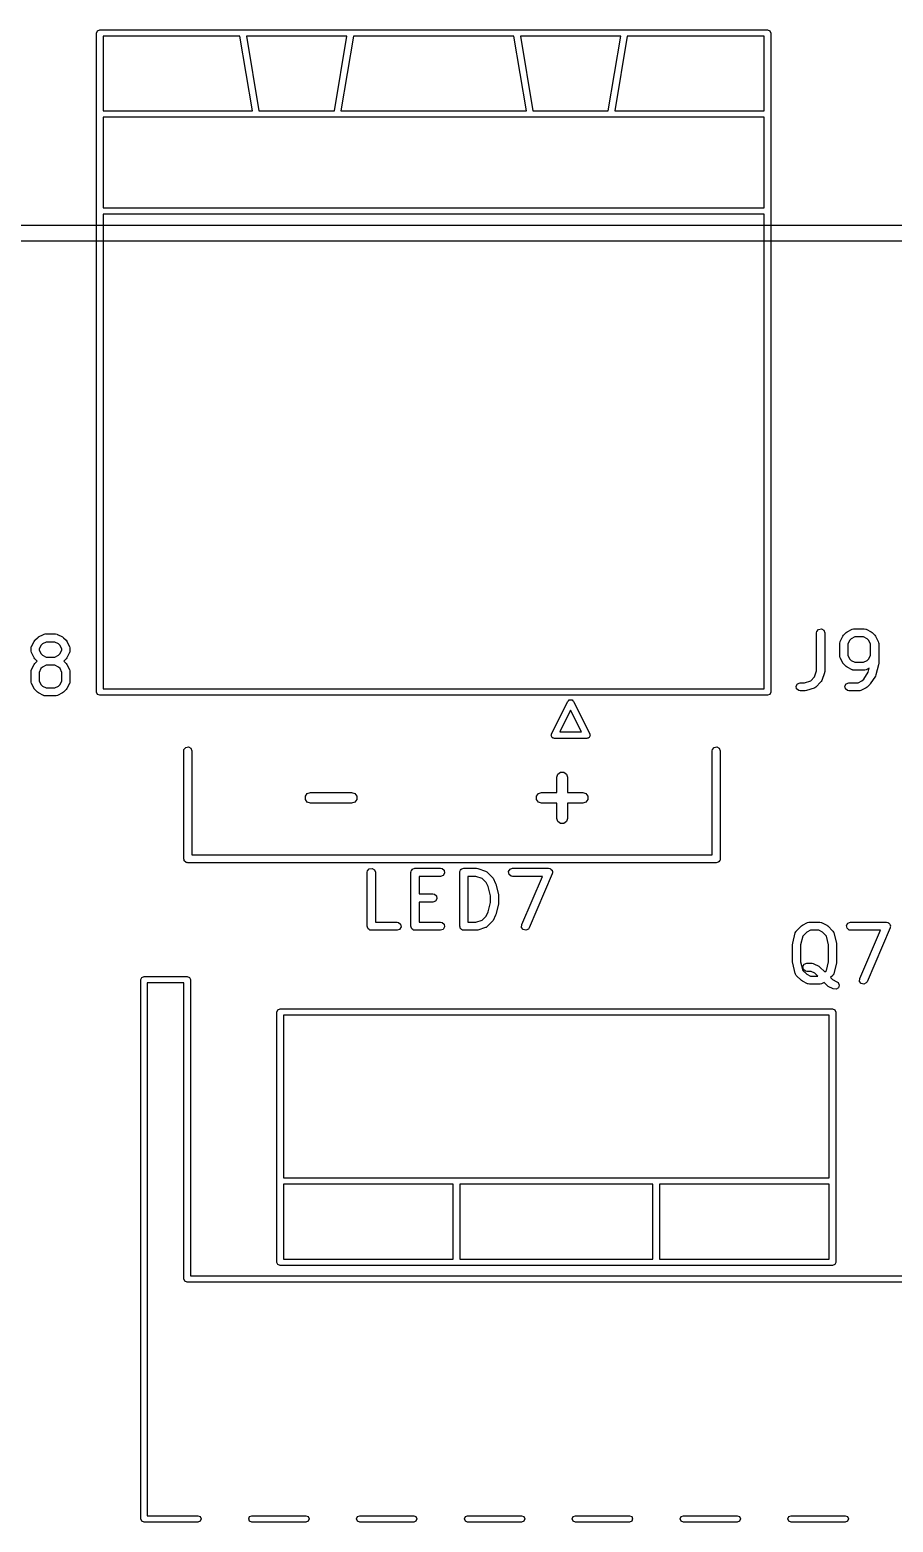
# Model space of a CAD drawing. Extents: x 51 to 223, y -135 to -33.
# Drawn here: x 181.2 to 197.21, y -60.78 to -33.1 of the extents above; entities that cross this region are included whole.
import ezdxf

# ---------------------------------------------------------------- set-up
doc = ezdxf.new("R2010")
doc.units = 0
doc.layers.add('BLACK', color=7, linetype='CONTINUOUS')

msp = doc.modelspace()

# ---------------------------------------------------------------- linework, layer by layer
at = {"layer": 'BLACK', "linetype": 'CONTINUOUS'}
for p, q in [((182.435, -33.165), (182.453, -33.1226)), ((182.435, -45.385), (182.435, -33.165)), ((182.453, -33.1226), (182.495, -33.105)), ((182.495, -33.105), (194.875, -33.105)), ((194.875, -33.105), (194.917, -33.1226)), ((194.917, -33.1226), (194.935, -33.165)), ((194.935, -33.165), (194.935, -45.385)), ((182.555, -33.225), (182.555, -34.605)), ((185.094, -33.225), (182.555, -33.225)), ((185.324, -34.605), (185.094, -33.225)), ((185.216, -33.225), (185.446, -34.605)), ((187.074, -33.225), (185.216, -33.225)), ((186.844, -34.605), (187.074, -33.225)), ((187.196, -33.225), (186.966, -34.605)), ((190.174, -33.225), (187.196, -33.225)), ((190.404, -34.605), (190.174, -33.225)), ((190.296, -33.225), (190.526, -34.605)), ((192.154, -33.225), (190.296, -33.225)), ((191.924, -34.605), (192.154, -33.225)), ((192.276, -33.225), (192.046, -34.605)), ((194.815, -33.225), (192.276, -33.225)), ((194.815, -34.605), (194.815, -33.225)), ((182.555, -34.605), (185.324, -34.605)), ((194.815, -34.725), (182.555, -34.725)), ((182.555, -34.725), (182.555, -36.405)), ((185.446, -34.605), (186.844, -34.605)), ((186.966, -34.605), (190.404, -34.605)), ((190.526, -34.605), (191.924, -34.605)), ((192.046, -34.605), (194.815, -34.605)), ((194.815, -36.405), (194.815, -34.725)), ((182.555, -36.405), (194.815, -36.405)), ((182.555, -36.525), (182.555, -45.325)), ((194.815, -36.525), (182.555, -36.525)), ((194.815, -45.325), (194.815, -36.525)), ((50.925, -36.725), (222.925, -36.725)), ((222.775, -37.025), (51.075, -37.025)), ((195.787, -44.2874), (195.791, -44.2617)), ((195.791, -44.2617), (195.824, -44.2224)), ((195.824, -44.2224), (195.875, -44.2135)), ((195.875, -44.2135), (195.919, -44.2392)), ((195.919, -44.2392), (195.937, -44.2874)), ((196.332, -44.282), (196.351, -44.2691)), ((196.351, -44.2691), (196.352, -44.2679)), ((196.352, -44.2679), (196.447, -44.2203)), ((196.447, -44.2203), (196.472, -44.2129)), ((196.472, -44.2129), (196.476, -44.2139)), ((196.476, -44.2139), (196.481, -44.2124)), ((196.481, -44.2124), (196.671, -44.2124)), ((196.671, -44.2124), (196.697, -44.2169)), ((196.697, -44.2169), (196.7, -44.2198)), ((196.7, -44.2198), (196.705, -44.2203)), ((196.705, -44.2203), (196.8, -44.2679)), ((196.8, -44.2679), (196.818, -44.2813)), ((181.22, -44.5729), (181.225, -44.5472)), ((181.225, -44.5472), (181.228, -44.5438)), ((181.228, -44.5393), (181.276, -44.4441)), ((181.228, -44.5438), (181.228, -44.5393)), ((181.276, -44.4441), (181.289, -44.4261)), ((181.289, -44.4261), (181.29, -44.4246)), ((181.29, -44.4246), (181.337, -44.377)), ((181.337, -44.377), (181.356, -44.3641)), ((181.356, -44.3641), (181.357, -44.3629)), ((181.357, -44.3629), (181.452, -44.3153)), ((181.404, -44.522), (181.37, -44.5906)), ((181.435, -44.4916), (181.404, -44.522)), ((181.503, -44.4574), (181.435, -44.4916)), ((181.452, -44.3153), (181.477, -44.3079)), ((181.477, -44.3079), (181.481, -44.3089)), ((181.481, -44.3089), (181.486, -44.3074)), ((181.486, -44.3074), (181.676, -44.3074)), ((181.658, -44.4574), (181.503, -44.4574)), ((181.727, -44.4916), (181.658, -44.4574)), ((181.676, -44.3074), (181.702, -44.3119)), ((181.702, -44.3119), (181.705, -44.3148)), ((181.705, -44.3148), (181.71, -44.3153)), ((181.71, -44.3153), (181.805, -44.3629)), ((181.757, -44.522), (181.727, -44.4916)), ((181.792, -44.5906), (181.757, -44.522)), ((181.805, -44.3629), (181.823, -44.3763)), ((181.823, -44.3763), (181.824, -44.377)), ((181.824, -44.377), (181.872, -44.4246)), ((181.872, -44.4246), (181.885, -44.443)), ((181.885, -44.443), (181.886, -44.4441)), ((181.886, -44.4441), (181.934, -44.5393)), ((181.934, -44.5393), (181.941, -44.5643)), ((195.787, -44.9895), (195.787, -44.2874)), ((195.937, -44.2874), (195.937, -45.0017)), ((196.215, -44.4779), (196.22, -44.4522)), ((196.215, -44.716), (196.215, -44.4779)), ((196.22, -44.4522), (196.223, -44.4488)), ((196.223, -44.4443), (196.271, -44.3491)), ((196.223, -44.4488), (196.223, -44.4443)), ((196.271, -44.3491), (196.284, -44.3311)), ((196.284, -44.3311), (196.285, -44.3296)), ((196.285, -44.3296), (196.332, -44.282)), ((196.399, -44.427), (196.365, -44.4956)), ((196.365, -44.4956), (196.365, -44.6982)), ((196.43, -44.3966), (196.399, -44.427)), ((196.498, -44.3624), (196.43, -44.3966)), ((196.653, -44.3624), (196.498, -44.3624)), ((196.722, -44.3966), (196.653, -44.3624)), ((196.752, -44.427), (196.722, -44.3966)), ((196.787, -44.4956), (196.752, -44.427)), ((196.787, -44.6982), (196.787, -44.4956)), ((196.818, -44.2813), (196.819, -44.282)), ((196.819, -44.282), (196.867, -44.3296)), ((196.867, -44.3296), (196.88, -44.348)), ((196.88, -44.348), (196.881, -44.3491)), ((196.881, -44.3491), (196.929, -44.4443)), ((196.929, -44.4443), (196.936, -44.4693)), ((196.936, -44.4693), (196.935, -44.4736)), ((196.935, -44.4736), (196.937, -44.4779)), ((196.937, -44.4779), (196.937, -44.8588)), ((181.22, -44.6205), (181.22, -44.5729)), ((181.222, -44.6247), (181.22, -44.6205)), ((181.221, -44.629), (181.222, -44.6247)), ((181.228, -44.654), (181.221, -44.629)), ((181.276, -44.7493), (181.228, -44.654)), ((181.277, -44.7504), (181.276, -44.7493)), ((181.29, -44.7687), (181.277, -44.7504)), ((181.332, -44.811), (181.29, -44.7687)), ((181.29, -44.8532), (181.332, -44.811)), ((181.37, -44.5906), (181.37, -44.6028)), ((181.37, -44.6028), (181.404, -44.6713)), ((181.404, -44.6713), (181.435, -44.7017)), ((181.435, -44.7017), (181.503, -44.736)), ((181.503, -44.736), (181.658, -44.736)), ((181.658, -44.736), (181.727, -44.7017)), ((181.727, -44.7017), (181.757, -44.6713)), ((181.757, -44.6713), (181.792, -44.6028)), ((181.792, -44.6028), (181.792, -44.5906)), ((181.872, -44.7687), (181.83, -44.811)), ((181.83, -44.811), (181.872, -44.8532)), ((181.873, -44.7673), (181.872, -44.7687)), ((181.886, -44.7493), (181.873, -44.7673)), ((181.934, -44.654), (181.886, -44.7493)), ((181.937, -44.6461), (181.934, -44.6496)), ((181.934, -44.6496), (181.934, -44.654)), ((181.942, -44.6205), (181.937, -44.6461)), ((181.941, -44.5643), (181.94, -44.5686)), ((181.94, -44.5686), (181.942, -44.5729)), ((181.942, -44.5729), (181.942, -44.6205)), ((196.217, -44.7202), (196.215, -44.716)), ((196.216, -44.7245), (196.217, -44.7202)), ((196.223, -44.7495), (196.216, -44.7245)), ((196.271, -44.8447), (196.223, -44.7495)), ((196.365, -44.6982), (196.399, -44.7668)), ((196.399, -44.7668), (196.43, -44.7972)), ((196.43, -44.7972), (196.498, -44.8314)), ((196.653, -44.8314), (196.722, -44.7972)), ((196.722, -44.7972), (196.752, -44.7668)), ((196.752, -44.7668), (196.787, -44.6982)), ((181.22, -45.0014), (181.225, -44.9758)), ((181.22, -45.1919), (181.22, -45.0014)), ((181.225, -44.9758), (181.228, -44.9723)), ((181.228, -44.9679), (181.276, -44.8726)), ((181.228, -44.9723), (181.228, -44.9679)), ((181.276, -44.8726), (181.289, -44.8546)), ((181.289, -44.8546), (181.29, -44.8532)), ((181.404, -44.9506), (181.37, -45.0191)), ((181.37, -45.0191), (181.37, -45.1742)), ((181.435, -44.9202), (181.404, -44.9506)), ((181.503, -44.886), (181.435, -44.9202)), ((181.658, -44.886), (181.503, -44.886)), ((181.727, -44.9202), (181.658, -44.886)), ((181.757, -44.9506), (181.727, -44.9202)), ((181.792, -45.0191), (181.757, -44.9506)), ((181.792, -45.1742), (181.792, -45.0191)), ((181.872, -44.8532), (181.885, -44.8715)), ((181.885, -44.8715), (181.886, -44.8726)), ((181.886, -44.8726), (181.934, -44.9679)), ((181.934, -44.9679), (181.941, -44.9929)), ((181.941, -44.9929), (181.94, -44.9972)), ((181.94, -44.9972), (181.942, -45.0014)), ((181.942, -45.0014), (181.942, -45.1919)), ((195.678, -45.1742), (195.748, -45.104)), ((195.748, -45.104), (195.787, -44.9895)), ((195.933, -45.0254), (195.885, -45.1682)), ((195.937, -45.0017), (195.933, -45.0237)), ((195.933, -45.0237), (195.933, -45.0254)), ((196.272, -44.8459), (196.271, -44.8447)), ((196.285, -44.8642), (196.272, -44.8459)), ((196.332, -44.9118), (196.285, -44.8642)), ((196.334, -44.9125), (196.332, -44.9118)), ((196.352, -44.9259), (196.334, -44.9125)), ((196.447, -44.9735), (196.352, -44.9259)), ((196.452, -44.974), (196.447, -44.9735)), ((196.455, -44.9769), (196.452, -44.974)), ((196.481, -44.9814), (196.455, -44.9769)), ((196.671, -44.9814), (196.481, -44.9814)), ((196.498, -44.8314), (196.653, -44.8314)), ((196.661, -45.1444), (196.744, -45.0185)), ((196.675, -44.9799), (196.671, -44.9814)), ((196.68, -44.9809), (196.675, -44.9799)), ((196.705, -44.9735), (196.68, -44.9809)), ((196.763, -44.9444), (196.705, -44.9735)), ((196.744, -45.0185), (196.763, -44.9444)), ((196.876, -45.0909), (196.781, -45.2337)), ((196.877, -45.0905), (196.876, -45.0909)), ((196.887, -45.0675), (196.877, -45.0905)), ((196.934, -44.877), (196.887, -45.0675)), ((196.937, -44.8588), (196.934, -44.8736)), ((196.934, -44.8736), (196.934, -44.877)), ((181.222, -45.1961), (181.22, -45.1919)), ((181.221, -45.2005), (181.222, -45.1961)), ((181.228, -45.2254), (181.221, -45.2005)), ((181.276, -45.3207), (181.228, -45.2254)), ((181.277, -45.3218), (181.276, -45.3207)), ((181.29, -45.3402), (181.277, -45.3218)), ((181.337, -45.3878), (181.29, -45.3402)), ((181.37, -45.1742), (181.404, -45.2427)), ((181.404, -45.2427), (181.435, -45.2731)), ((181.435, -45.2731), (181.503, -45.3074)), ((181.503, -45.3074), (181.658, -45.3074)), ((181.658, -45.3074), (181.727, -45.2731)), ((181.727, -45.2731), (181.757, -45.2427)), ((181.757, -45.2427), (181.792, -45.1742)), ((181.872, -45.3402), (181.824, -45.3878)), ((181.873, -45.3387), (181.872, -45.3402)), ((181.886, -45.3207), (181.873, -45.3387)), ((181.934, -45.2254), (181.886, -45.3207)), ((181.937, -45.2176), (181.934, -45.221)), ((181.934, -45.221), (181.934, -45.2254)), ((181.942, -45.1919), (181.937, -45.2176)), ((182.555, -45.325), (194.815, -45.325)), ((195.407, -45.2744), (195.433, -45.2299)), ((195.416, -45.3249), (195.407, -45.2744)), ((195.455, -45.3579), (195.416, -45.3249)), ((195.433, -45.2299), (195.481, -45.2124)), ((195.481, -45.3624), (195.455, -45.3579)), ((195.481, -45.2124), (195.564, -45.2124)), ((195.576, -45.3624), (195.481, -45.3624)), ((195.564, -45.2124), (195.678, -45.1742)), ((195.577, -45.3618), (195.576, -45.3624)), ((195.6, -45.3585), (195.577, -45.3618)), ((195.743, -45.3109), (195.6, -45.3585)), ((195.746, -45.3081), (195.743, -45.3109)), ((195.751, -45.3077), (195.746, -45.3081)), ((195.772, -45.2928), (195.751, -45.3077)), ((195.867, -45.1976), (195.772, -45.2928)), ((195.869, -45.1935), (195.867, -45.1976)), ((195.873, -45.1911), (195.869, -45.1935)), ((195.885, -45.1682), (195.873, -45.1911)), ((196.312, -45.2744), (196.337, -45.2299)), ((196.321, -45.3249), (196.312, -45.2744)), ((196.36, -45.3579), (196.321, -45.3249)), ((196.337, -45.2299), (196.385, -45.2124)), ((196.385, -45.3624), (196.36, -45.3579)), ((196.385, -45.2124), (196.558, -45.2124)), ((196.576, -45.3624), (196.385, -45.3624)), ((196.558, -45.2124), (196.627, -45.1781)), ((196.58, -45.3608), (196.576, -45.3624)), ((196.585, -45.3619), (196.58, -45.3608)), ((196.609, -45.3545), (196.585, -45.3619)), ((196.705, -45.3068), (196.609, -45.3545)), ((196.627, -45.1781), (196.661, -45.1444)), ((196.706, -45.3057), (196.705, -45.3068)), ((196.724, -45.2928), (196.706, -45.3057)), ((196.772, -45.2452), (196.724, -45.2928)), ((196.773, -45.242), (196.772, -45.2452)), ((196.781, -45.2337), (196.773, -45.242)), ((181.339, -45.3885), (181.337, -45.3878)), ((181.357, -45.4018), (181.339, -45.3885)), ((181.452, -45.4495), (181.357, -45.4018)), ((181.457, -45.45), (181.452, -45.4495)), ((181.46, -45.4529), (181.457, -45.45)), ((181.486, -45.4574), (181.46, -45.4529)), ((181.676, -45.4574), (181.486, -45.4574)), ((181.68, -45.4558), (181.676, -45.4574)), ((181.685, -45.4569), (181.68, -45.4558)), ((181.71, -45.4495), (181.685, -45.4569)), ((181.805, -45.4018), (181.71, -45.4495)), ((181.806, -45.4007), (181.805, -45.4018)), ((181.824, -45.3878), (181.806, -45.4007)), ((182.453, -45.4274), (182.435, -45.385)), ((182.495, -45.445), (182.453, -45.4274)), ((194.875, -45.445), (182.495, -45.445)), ((190.871, -46.1582), (191.171, -45.5582)), ((191.171, -45.5582), (191.186, -45.5457)), ((191.186, -45.5457), (191.198, -45.5313)), ((191.198, -45.5313), (191.203, -45.531)), ((191.203, -45.531), (191.206, -45.5281)), ((191.206, -45.5281), (191.225, -45.5294)), ((191.225, -45.5294), (191.244, -45.5281)), ((191.244, -45.5281), (191.247, -45.531)), ((191.247, -45.531), (191.252, -45.5313)), ((191.252, -45.5313), (191.264, -45.5457)), ((191.264, -45.5457), (191.279, -45.5582)), ((191.279, -45.5582), (191.579, -46.1582)), ((194.917, -45.4274), (194.875, -45.445)), ((194.935, -45.385), (194.917, -45.4274)), ((191.225, -45.7192), (191.022, -46.125)), ((191.428, -46.125), (191.225, -45.7192)), ((190.865, -46.185), (190.87, -46.1721)), ((190.869, -46.1941), (190.865, -46.185)), ((190.868, -46.204), (190.869, -46.1941)), ((190.877, -46.2145), (190.868, -46.204)), ((190.87, -46.1721), (190.871, -46.1582)), ((191.022, -46.125), (191.428, -46.125)), ((191.582, -46.204), (191.573, -46.2145)), ((191.579, -46.1582), (191.58, -46.1721)), ((191.58, -46.1721), (191.585, -46.185)), ((191.585, -46.185), (191.581, -46.1941)), ((191.581, -46.1941), (191.582, -46.204)), ((184.05, -46.475), (184.055, -46.4493)), ((184.05, -48.475), (184.05, -46.475)), ((184.055, -46.4493), (184.088, -46.41)), ((184.088, -46.41), (184.138, -46.4011)), ((184.138, -46.4011), (184.182, -46.4268)), ((184.182, -46.4268), (184.2, -46.475)), ((184.2, -46.475), (184.2, -48.4)), ((190.883, -46.2274), (190.877, -46.2145)), ((190.892, -46.2312), (190.883, -46.2274)), ((190.898, -46.2387), (190.892, -46.2312)), ((190.912, -46.2397), (190.898, -46.2387)), ((190.925, -46.245), (190.912, -46.2397)), ((191.525, -46.245), (190.925, -46.245)), ((191.538, -46.2397), (191.525, -46.245)), ((191.552, -46.2387), (191.538, -46.2397)), ((191.558, -46.2312), (191.552, -46.2387)), ((191.567, -46.2274), (191.558, -46.2312)), ((191.573, -46.2145), (191.567, -46.2274)), ((193.85, -46.475), (193.855, -46.4493)), ((193.85, -48.4), (193.85, -46.475)), ((193.855, -46.4493), (193.887, -46.41)), ((193.887, -46.41), (193.938, -46.4011)), ((193.938, -46.4011), (193.982, -46.4268)), ((193.982, -46.4268), (194, -46.475)), ((194, -46.475), (194, -48.475)), ((190.968, -46.9655), (190.987, -46.9067)), ((190.968, -47.2464), (190.968, -46.9655)), ((190.987, -46.9067), (191.037, -46.8704)), ((191.037, -46.8704), (191.099, -46.8704)), ((191.099, -46.8704), (191.149, -46.9067)), ((191.149, -46.9067), (191.168, -46.9655)), ((191.168, -46.9655), (191.168, -47.2464)), ((186.306, -47.3155), (186.342, -47.2655)), ((186.306, -47.3773), (186.306, -47.3155)), ((186.342, -47.2655), (186.401, -47.2464)), ((186.401, -47.2464), (187.163, -47.2464)), ((187.163, -47.2464), (187.222, -47.2655)), ((187.222, -47.2655), (187.258, -47.3155)), ((187.258, -47.3155), (187.258, -47.3773)), ((190.592, -47.3155), (190.628, -47.2655)), ((190.592, -47.3773), (190.592, -47.3155)), ((190.628, -47.2655), (190.687, -47.2464)), ((190.687, -47.2464), (190.968, -47.2464)), ((191.168, -47.2464), (191.449, -47.2464)), ((191.449, -47.2464), (191.508, -47.2655)), ((191.508, -47.2655), (191.544, -47.3155)), ((191.544, -47.3155), (191.544, -47.3773)), ((186.342, -47.4273), (186.306, -47.3773)), ((186.401, -47.4464), (186.342, -47.4273)), ((187.163, -47.4464), (186.401, -47.4464)), ((187.222, -47.4273), (187.163, -47.4464)), ((187.258, -47.3773), (187.222, -47.4273)), ((190.628, -47.4273), (190.592, -47.3773)), ((190.687, -47.4464), (190.628, -47.4273)), ((190.968, -47.4464), (190.687, -47.4464)), ((190.968, -47.7274), (190.968, -47.4464)), ((191.449, -47.4464), (191.168, -47.4464)), ((191.168, -47.4464), (191.168, -47.7274)), ((191.508, -47.4273), (191.449, -47.4464)), ((191.544, -47.3773), (191.508, -47.4273)), ((190.987, -47.7862), (190.968, -47.7274)), ((191.037, -47.8225), (190.987, -47.7862)), ((191.099, -47.8225), (191.037, -47.8225)), ((191.149, -47.7862), (191.099, -47.8225)), ((191.168, -47.7274), (191.149, -47.7862)), ((184.2, -48.4), (193.85, -48.4)), ((184.057, -48.4933), (184.05, -48.475)), ((184.06, -48.5125), (184.057, -48.4933)), ((184.065, -48.5168), (184.06, -48.5125)), ((184.068, -48.5232), (184.065, -48.5168)), ((184.084, -48.533), (184.068, -48.5232)), ((184.099, -48.5455), (184.084, -48.533)), ((184.109, -48.5472), (184.099, -48.5455)), ((184.112, -48.5489), (184.109, -48.5472)), ((184.115, -48.5483), (184.112, -48.5489)), ((184.125, -48.55), (184.115, -48.5483)), ((193.925, -48.55), (184.125, -48.55)), ((187.455, -48.7274), (187.459, -48.7017)), ((187.459, -48.7017), (187.492, -48.6624)), ((187.492, -48.6624), (187.543, -48.6535)), ((187.543, -48.6535), (187.587, -48.6792)), ((187.587, -48.6792), (187.605, -48.7274)), ((188.267, -48.7115), (188.269, -48.7017)), ((188.269, -48.7017), (188.281, -48.6868)), ((188.281, -48.6868), (188.291, -48.6699)), ((188.291, -48.6699), (188.297, -48.6676)), ((188.297, -48.6676), (188.302, -48.6624)), ((188.302, -48.6624), (188.321, -48.659)), ((188.321, -48.659), (188.339, -48.6524)), ((188.339, -48.6524), (188.815, -48.6524)), ((188.815, -48.6524), (188.841, -48.6569)), ((188.841, -48.6569), (188.88, -48.6899)), ((188.88, -48.6899), (188.889, -48.7404)), ((189.172, -48.7115), (189.174, -48.7017)), ((189.174, -48.7017), (189.186, -48.6868)), ((189.186, -48.6868), (189.196, -48.6699)), ((189.196, -48.6699), (189.202, -48.6676)), ((189.202, -48.6676), (189.207, -48.6624)), ((189.207, -48.6624), (189.226, -48.659)), ((189.226, -48.659), (189.244, -48.6524)), ((189.244, -48.6524), (189.482, -48.6524)), ((189.482, -48.6524), (189.504, -48.6563)), ((189.504, -48.6563), (189.506, -48.6562)), ((189.506, -48.6562), (189.649, -48.7038)), ((190.075, -48.7144), (190.101, -48.6699)), ((190.101, -48.6699), (190.149, -48.6524)), ((190.149, -48.6524), (190.815, -48.6524)), ((190.815, -48.6524), (190.841, -48.6569)), ((190.841, -48.6569), (190.848, -48.6626)), ((190.848, -48.6626), (190.857, -48.6646)), ((190.857, -48.6646), (190.867, -48.6786)), ((190.867, -48.6786), (190.88, -48.6899)), ((190.88, -48.6899), (190.882, -48.6986)), ((190.882, -48.6986), (190.887, -48.7057)), ((193.943, -48.5433), (193.925, -48.55)), ((193.962, -48.54), (193.943, -48.5433)), ((193.967, -48.5348), (193.962, -48.54)), ((193.973, -48.5325), (193.967, -48.5348)), ((193.983, -48.5156), (193.973, -48.5325)), ((193.995, -48.5007), (193.983, -48.5156)), ((193.997, -48.4909), (193.995, -48.5007)), ((193.999, -48.488), (193.997, -48.4909)), ((194, -48.475), (193.998, -48.4847)), ((193.998, -48.4847), (193.999, -48.488)), ((187.455, -49.7274), (187.455, -48.7274)), ((187.605, -48.7274), (187.605, -49.6524)), ((188.264, -48.7274), (188.266, -48.7176)), ((188.264, -49.7274), (188.264, -48.7274)), ((188.265, -48.7144), (188.267, -48.7115)), ((188.266, -48.7176), (188.265, -48.7144)), ((188.815, -48.8024), (188.414, -48.8024)), ((188.414, -48.8024), (188.414, -49.1286)), ((188.864, -48.7848), (188.815, -48.8024)), ((188.889, -48.7404), (188.864, -48.7848)), ((189.169, -48.7274), (189.171, -48.7176)), ((189.169, -49.7274), (189.169, -48.7274)), ((189.17, -48.7144), (189.172, -48.7115)), ((189.171, -48.7176), (189.17, -48.7144)), ((189.319, -48.8024), (189.319, -49.6524)), ((189.47, -48.8024), (189.319, -48.8024)), ((189.584, -48.8406), (189.47, -48.8024)), ((189.659, -48.9147), (189.584, -48.8406)), ((189.649, -48.7038), (189.672, -48.7163)), ((189.697, -48.9917), (189.659, -48.9147)), ((189.672, -48.7163), (189.674, -48.7201)), ((189.674, -48.7201), (189.678, -48.722)), ((189.678, -48.722), (189.773, -48.8172)), ((189.773, -48.8172), (189.786, -48.8356)), ((189.786, -48.8356), (189.787, -48.8367)), ((189.787, -48.8367), (189.835, -48.9319)), ((189.835, -48.9319), (189.839, -48.9443)), ((189.839, -48.9443), (189.841, -48.9473)), ((189.841, -48.9473), (189.888, -49.1378)), ((190.084, -48.7649), (190.075, -48.7144)), ((190.123, -48.7979), (190.084, -48.7649)), ((190.149, -48.8024), (190.123, -48.7979)), ((190.702, -48.8024), (190.149, -48.8024)), ((190.318, -49.6978), (190.702, -48.8024)), ((190.884, -48.7569), (190.456, -49.7569)), ((190.885, -48.7481), (190.884, -48.7569)), ((190.889, -48.7404), (190.885, -48.7481)), ((190.887, -48.7057), (190.886, -48.7232)), ((190.886, -48.7232), (190.889, -48.7404)), ((188.414, -49.1286), (188.673, -49.1286)), ((188.673, -49.1286), (188.698, -49.1331)), ((188.698, -49.1331), (188.738, -49.1661)), ((188.746, -49.2166), (188.721, -49.261)), ((188.738, -49.1661), (188.746, -49.2166)), ((189.74, -49.1652), (189.697, -48.9917)), ((189.74, -49.2896), (189.74, -49.1652)), ((189.888, -49.1378), (189.889, -49.1527)), ((189.889, -49.1527), (189.89, -49.156)), ((189.89, -49.156), (189.89, -49.2988)), ((188.673, -49.2786), (188.414, -49.2786)), ((188.414, -49.2786), (188.414, -49.6524)), ((188.721, -49.261), (188.673, -49.2786)), ((189.659, -49.5401), (189.697, -49.4631)), ((189.697, -49.4631), (189.74, -49.2896)), ((189.835, -49.5228), (189.787, -49.6181)), ((189.841, -49.5075), (189.835, -49.5193)), ((189.835, -49.5193), (189.835, -49.5228)), ((189.888, -49.317), (189.841, -49.5075)), ((189.89, -49.2988), (189.888, -49.3136)), ((189.888, -49.3136), (189.888, -49.317)), ((187.461, -49.7457), (187.455, -49.7274)), ((187.465, -49.7649), (187.461, -49.7457)), ((187.47, -49.7692), (187.465, -49.7649)), ((187.472, -49.7756), (187.47, -49.7692)), ((187.489, -49.7853), (187.472, -49.7756)), ((187.504, -49.7979), (187.489, -49.7853)), ((187.514, -49.7996), (187.504, -49.7979)), ((187.517, -49.8012), (187.514, -49.7996)), ((187.52, -49.8007), (187.517, -49.8012)), ((187.53, -49.8024), (187.52, -49.8007)), ((188.006, -49.8024), (187.53, -49.8024)), ((187.605, -49.6524), (188.006, -49.6524)), ((188.006, -49.6524), (188.032, -49.6569)), ((188.054, -49.7848), (188.006, -49.8024)), ((188.032, -49.6569), (188.071, -49.6899)), ((188.08, -49.7404), (188.054, -49.7848)), ((188.071, -49.6899), (188.08, -49.7404)), ((188.271, -49.7457), (188.264, -49.7274)), ((188.274, -49.7649), (188.271, -49.7457)), ((188.28, -49.7692), (188.274, -49.7649)), ((188.282, -49.7756), (188.28, -49.7692)), ((188.299, -49.7853), (188.282, -49.7756)), ((188.314, -49.7979), (188.299, -49.7853)), ((188.323, -49.7996), (188.314, -49.7979)), ((188.326, -49.8012), (188.323, -49.7996)), ((188.33, -49.8007), (188.326, -49.8012)), ((188.339, -49.8024), (188.33, -49.8007)), ((188.815, -49.8024), (188.339, -49.8024)), ((188.414, -49.6524), (188.815, -49.6524)), ((188.815, -49.6524), (188.841, -49.6569)), ((188.864, -49.7848), (188.815, -49.8024)), ((188.841, -49.6569), (188.88, -49.6899)), ((188.889, -49.7404), (188.864, -49.7848)), ((188.88, -49.6899), (188.889, -49.7404)), ((189.176, -49.7457), (189.169, -49.7274)), ((189.179, -49.7649), (189.176, -49.7457)), ((189.184, -49.7692), (189.179, -49.7649)), ((189.187, -49.7756), (189.184, -49.7692)), ((189.203, -49.7853), (189.187, -49.7756)), ((189.218, -49.7979), (189.203, -49.7853)), ((189.228, -49.7996), (189.218, -49.7979)), ((189.231, -49.8012), (189.228, -49.7996)), ((189.234, -49.8007), (189.231, -49.8012)), ((189.244, -49.8024), (189.234, -49.8007)), ((189.482, -49.8024), (189.244, -49.8024)), ((189.319, -49.6524), (189.47, -49.6524)), ((189.47, -49.6524), (189.584, -49.6142)), ((189.484, -49.8018), (189.482, -49.8024)), ((189.506, -49.7985), (189.484, -49.8018)), ((189.649, -49.7509), (189.506, -49.7985)), ((189.584, -49.6142), (189.659, -49.5401)), ((189.652, -49.7481), (189.649, -49.7509)), ((189.657, -49.7477), (189.652, -49.7481)), ((189.678, -49.7328), (189.657, -49.7477)), ((189.773, -49.6376), (189.678, -49.7328)), ((189.774, -49.6361), (189.773, -49.6376)), ((189.787, -49.6181), (189.774, -49.6361)), ((190.315, -49.7491), (190.318, -49.6978)), ((190.346, -49.7901), (190.315, -49.7491)), ((190.396, -49.8019), (190.346, -49.7901)), ((190.442, -49.7787), (190.396, -49.8019)), ((190.456, -49.7569), (190.442, -49.7787)), ((195.41, -49.8172), (195.505, -49.722)), ((195.505, -49.722), (195.524, -49.7091)), ((195.524, -49.7091), (195.525, -49.7079)), ((195.525, -49.7079), (195.62, -49.6603)), ((195.671, -49.8024), (195.603, -49.8366)), ((195.62, -49.6603), (195.645, -49.6529)), ((195.645, -49.6529), (195.649, -49.6539)), ((195.649, -49.6539), (195.654, -49.6524)), ((195.654, -49.6524), (195.844, -49.6524)), ((195.826, -49.8024), (195.671, -49.8024)), ((195.895, -49.8366), (195.826, -49.8024)), ((195.844, -49.6524), (195.87, -49.6569)), ((195.87, -49.6569), (195.873, -49.6598)), ((195.873, -49.6598), (195.878, -49.6603)), ((195.878, -49.6603), (195.973, -49.7079)), ((195.973, -49.7079), (195.991, -49.7213)), ((195.991, -49.7213), (195.992, -49.722)), ((195.992, -49.722), (196.088, -49.8172)), ((196.342, -49.7144), (196.367, -49.6699)), ((196.351, -49.7649), (196.342, -49.7144)), ((196.39, -49.7979), (196.351, -49.7649)), ((196.367, -49.6699), (196.415, -49.6524)), ((196.415, -49.8024), (196.39, -49.7979)), ((196.415, -49.6524), (197.082, -49.6524)), ((196.968, -49.8024), (196.415, -49.8024)), ((196.585, -50.6978), (196.968, -49.8024)), ((197.151, -49.7569), (196.723, -50.7569)), ((197.082, -49.6524), (197.108, -49.6569)), ((197.108, -49.6569), (197.115, -49.6626)), ((197.115, -49.6626), (197.123, -49.6646)), ((197.123, -49.6646), (197.134, -49.6786)), ((197.134, -49.6786), (197.147, -49.6899)), ((197.147, -49.6899), (197.149, -49.6986)), ((197.149, -49.6986), (197.154, -49.7057)), ((197.152, -49.7481), (197.151, -49.7569)), ((197.156, -49.7404), (197.152, -49.7481)), ((197.154, -49.7057), (197.153, -49.7232)), ((197.153, -49.7232), (197.156, -49.7404)), ((195.34, -50.0607), (195.343, -50.046)), ((195.34, -50.394), (195.34, -50.0607)), ((195.343, -50.0425), (195.39, -49.852)), ((195.343, -50.046), (195.343, -50.0425)), ((195.39, -49.852), (195.401, -49.8283)), ((195.401, -49.8283), (195.407, -49.8239)), ((195.407, -49.8239), (195.41, -49.8172)), ((195.531, -49.9086), (195.49, -50.0699)), ((195.49, -50.0699), (195.49, -50.3848)), ((195.603, -49.8366), (195.531, -49.9086)), ((195.967, -49.9086), (195.895, -49.8366)), ((196.007, -50.0699), (195.967, -49.9086)), ((196.007, -50.3848), (196.007, -50.0699)), ((196.088, -49.8172), (196.102, -49.8385)), ((196.102, -49.8385), (196.103, -49.8459)), ((196.103, -49.8459), (196.107, -49.852)), ((196.107, -49.852), (196.155, -50.0425)), ((196.155, -50.0425), (196.156, -50.0575)), ((196.156, -50.0575), (196.157, -50.0607)), ((196.157, -50.0607), (196.157, -50.394)), ((195.342, -50.3973), (195.34, -50.394)), ((195.343, -50.4122), (195.342, -50.3973)), ((195.39, -50.6027), (195.343, -50.4122)), ((195.394, -50.6088), (195.39, -50.6027)), ((195.395, -50.6162), (195.394, -50.6088)), ((195.41, -50.6376), (195.395, -50.6162)), ((195.505, -50.7328), (195.41, -50.6376)), ((195.49, -50.3848), (195.531, -50.5462)), ((195.531, -50.5462), (195.603, -50.6181)), ((195.532, -50.4763), (195.558, -50.4318)), ((195.541, -50.5268), (195.532, -50.4763)), ((195.58, -50.5598), (195.541, -50.5268)), ((195.558, -50.4318), (195.606, -50.4143)), ((195.606, -50.5643), (195.58, -50.5598)), ((195.603, -50.6181), (195.671, -50.6524)), ((195.606, -50.4143), (195.701, -50.4143)), ((195.683, -50.5643), (195.606, -50.5643)), ((195.752, -50.5985), (195.683, -50.5643)), ((195.701, -50.4143), (195.727, -50.4188)), ((195.727, -50.4188), (195.73, -50.4217)), ((195.73, -50.4217), (195.735, -50.4222)), ((195.735, -50.4222), (195.83, -50.4698)), ((195.806, -50.6524), (195.752, -50.5985)), ((195.83, -50.4698), (195.848, -50.4832)), ((195.848, -50.4832), (195.849, -50.4839)), ((195.849, -50.4839), (195.939, -50.5737)), ((195.939, -50.5737), (195.967, -50.5462)), ((195.967, -50.5462), (196.007, -50.3848)), ((196.088, -50.6376), (196.045, -50.6798)), ((196.091, -50.6308), (196.088, -50.6376)), ((196.097, -50.6265), (196.091, -50.6308)), ((196.107, -50.6027), (196.097, -50.6265)), ((196.155, -50.4122), (196.107, -50.6027)), ((196.157, -50.394), (196.155, -50.4088)), ((196.155, -50.4088), (196.155, -50.4122)), ((183.255, -50.7175), (183.273, -50.6751)), ((183.255, -60.7175), (183.255, -50.7175)), ((183.273, -50.6751), (183.315, -50.6575)), ((183.315, -50.6575), (184.115, -50.6575)), ((184.055, -50.7775), (183.375, -50.7775)), ((183.375, -50.7775), (183.375, -60.6575)), ((184.055, -56.2675), (184.055, -50.7775)), ((184.115, -50.6575), (184.157, -50.6751)), ((184.157, -50.6751), (184.175, -50.7175)), ((184.175, -50.7175), (184.175, -56.2075)), ((195.507, -50.7335), (195.505, -50.7328)), ((195.525, -50.7468), (195.507, -50.7335)), ((195.62, -50.7945), (195.525, -50.7468)), ((195.624, -50.795), (195.62, -50.7945)), ((195.628, -50.7979), (195.624, -50.795)), ((195.654, -50.8024), (195.628, -50.7979)), ((195.844, -50.8024), (195.654, -50.8024)), ((195.671, -50.6524), (195.806, -50.6524)), ((195.848, -50.8008), (195.844, -50.8024)), ((195.853, -50.8019), (195.848, -50.8008)), ((195.878, -50.7945), (195.853, -50.8019)), ((195.924, -50.771), (195.878, -50.7945)), ((195.981, -50.828), (195.924, -50.771)), ((195.983, -50.8287), (195.981, -50.828)), ((196.001, -50.8421), (195.983, -50.8287)), ((196.096, -50.8897), (196.001, -50.8421)), ((196.045, -50.6798), (196.079, -50.7134)), ((196.079, -50.7134), (196.163, -50.7555)), ((196.147, -50.8956), (196.096, -50.8897)), ((196.19, -50.8673), (196.147, -50.8956)), ((196.163, -50.7555), (196.184, -50.7711)), ((196.184, -50.7711), (196.205, -50.8181)), ((196.205, -50.8181), (196.19, -50.8673)), ((196.582, -50.7491), (196.585, -50.6978)), ((196.613, -50.7901), (196.582, -50.7491)), ((196.662, -50.8019), (196.613, -50.7901)), ((196.708, -50.7787), (196.662, -50.8019)), ((196.723, -50.7569), (196.708, -50.7787)), ((185.78, -51.319), (185.798, -51.2766)), ((185.78, -55.96), (185.78, -51.319)), ((185.798, -51.2766), (185.84, -51.259)), ((185.84, -51.259), (196.08, -51.259)), ((185.9, -51.379), (185.9, -54.39)), ((196.02, -51.379), (185.9, -51.379)), ((196.02, -54.39), (196.02, -51.379)), ((196.08, -51.259), (196.122, -51.2766)), ((196.122, -51.2766), (196.14, -51.319)), ((196.14, -51.319), (196.14, -55.96)), ((185.9, -54.39), (196.02, -54.39)), ((185.9, -54.51), (185.9, -55.9)), ((189.049, -54.51), (185.9, -54.51)), ((189.049, -55.9), (189.049, -54.51)), ((189.169, -54.51), (189.169, -55.9)), ((192.75, -54.51), (189.169, -54.51)), ((192.75, -55.9), (192.75, -54.51)), ((192.87, -54.51), (192.87, -55.9)), ((196.02, -54.51), (192.87, -54.51)), ((196.02, -55.9), (196.02, -54.51)), ((185.798, -56.0024), (185.78, -55.96)), ((185.84, -56.02), (185.798, -56.0024)), ((196.08, -56.02), (185.84, -56.02)), ((185.9, -55.9), (189.049, -55.9)), ((189.169, -55.9), (192.75, -55.9)), ((192.87, -55.9), (196.02, -55.9)), ((196.122, -56.0024), (196.08, -56.02)), ((196.14, -55.96), (196.122, -56.0024)), ((184.073, -56.3099), (184.055, -56.2675)), ((184.115, -56.3275), (184.073, -56.3099)), ((197.465, -56.3275), (184.115, -56.3275)), ((184.175, -56.2075), (197.405, -56.2075)), ((183.273, -60.7599), (183.255, -60.7175)), ((183.315, -60.7775), (183.273, -60.7599)), ((184.315, -60.7775), (183.315, -60.7775)), ((183.375, -60.6575), (184.315, -60.6575)), ((184.315, -60.6575), (184.357, -60.6751)), ((184.357, -60.7599), (184.315, -60.7775)), ((184.357, -60.6751), (184.375, -60.7175)), ((184.375, -60.7175), (184.357, -60.7599)), ((185.255, -60.7175), (185.273, -60.6751)), ((185.273, -60.7599), (185.255, -60.7175)), ((185.273, -60.6751), (185.315, -60.6575)), ((185.315, -60.7775), (185.273, -60.7599)), ((185.315, -60.6575), (186.315, -60.6575)), ((186.315, -60.7775), (185.315, -60.7775)), ((186.315, -60.6575), (186.357, -60.6751)), ((186.357, -60.7599), (186.315, -60.7775)), ((186.357, -60.6751), (186.375, -60.7175)), ((186.375, -60.7175), (186.357, -60.7599)), ((187.255, -60.7175), (187.273, -60.6751)), ((187.273, -60.7599), (187.255, -60.7175)), ((187.273, -60.6751), (187.315, -60.6575)), ((187.315, -60.7775), (187.273, -60.7599)), ((187.315, -60.6575), (188.315, -60.6575)), ((188.315, -60.7775), (187.315, -60.7775)), ((188.315, -60.6575), (188.357, -60.6751)), ((188.357, -60.7599), (188.315, -60.7775)), ((188.357, -60.6751), (188.375, -60.7175)), ((188.375, -60.7175), (188.357, -60.7599)), ((189.255, -60.7175), (189.273, -60.6751)), ((189.273, -60.7599), (189.255, -60.7175)), ((189.273, -60.6751), (189.315, -60.6575)), ((189.315, -60.7775), (189.273, -60.7599)), ((189.315, -60.6575), (190.315, -60.6575)), ((190.315, -60.7775), (189.315, -60.7775)), ((190.315, -60.6575), (190.357, -60.6751)), ((190.357, -60.7599), (190.315, -60.7775)), ((190.357, -60.6751), (190.375, -60.7175)), ((190.375, -60.7175), (190.357, -60.7599)), ((191.255, -60.7175), (191.273, -60.6751)), ((191.273, -60.7599), (191.255, -60.7175)), ((191.273, -60.6751), (191.315, -60.6575)), ((191.315, -60.7775), (191.273, -60.7599)), ((191.315, -60.6575), (192.315, -60.6575)), ((192.315, -60.7775), (191.315, -60.7775)), ((192.315, -60.6575), (192.357, -60.6751)), ((192.357, -60.7599), (192.315, -60.7775)), ((192.357, -60.6751), (192.375, -60.7175)), ((192.375, -60.7175), (192.357, -60.7599)), ((193.255, -60.7175), (193.273, -60.6751)), ((193.273, -60.7599), (193.255, -60.7175)), ((193.273, -60.6751), (193.315, -60.6575)), ((193.315, -60.7775), (193.273, -60.7599)), ((193.315, -60.6575), (194.315, -60.6575)), ((194.315, -60.7775), (193.315, -60.7775)), ((194.315, -60.6575), (194.357, -60.6751)), ((194.357, -60.7599), (194.315, -60.7775)), ((194.357, -60.6751), (194.375, -60.7175)), ((194.375, -60.7175), (194.357, -60.7599)), ((195.255, -60.7175), (195.273, -60.6751)), ((195.273, -60.7599), (195.255, -60.7175)), ((195.273, -60.6751), (195.315, -60.6575)), ((195.315, -60.7775), (195.273, -60.7599)), ((195.315, -60.6575), (196.315, -60.6575)), ((196.315, -60.7775), (195.315, -60.7775)), ((196.315, -60.6575), (196.357, -60.6751)), ((196.357, -60.7599), (196.315, -60.7775)), ((196.357, -60.6751), (196.375, -60.7175)), ((196.375, -60.7175), (196.357, -60.7599))]:
    msp.add_line(p, q, dxfattribs=at)

doc.saveas('drawing.dxf')
